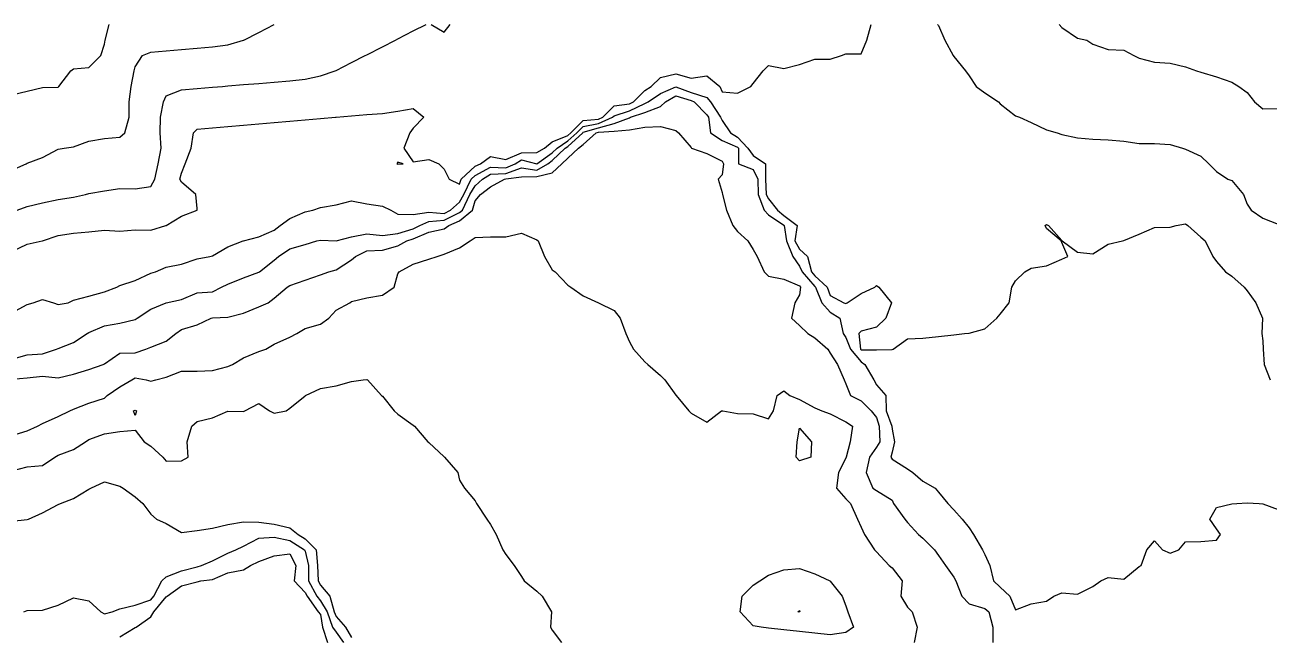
# Model space of a CAD drawing. Header units: metres. Extents: x 2681030 to 2681330, y 1246000 to 1246290.
# Drawn here: x 2681088.68 to 2681128.96, y 1246031.46 to 1246051.24 of the extents above; entities that cross this region are included whole.
import ezdxf

# ---------------------------------------------------------------- set-up
doc = ezdxf.new("R2010")
doc.units = ezdxf.units.M
doc.layers.add('BASIS_HOEHENLINIEN', color=8, linetype='Continuous')

msp = doc.modelspace()

# ---------------------------------------------------------------- linework, layer by layer
at = {"layer": 'BASIS_HOEHENLINIEN'}
for points in [[(2681088.25, 1246048.983, 444), (2681088.75, 1246049.093, 444), (2681089.25, 1246049.212, 444), (2681089.75, 1246049.222, 444), (2681089.776, 1246049.25, 444), (2681090.167, 1246049.75, 444), (2681090.25, 1246049.821, 444), (2681090.75, 1246049.863, 444), (2681091.13, 1246050.25, 444), (2681091.25, 1246050.619, 444), (2681091.277, 1246050.75, 444), (2681091.404, 1246051.25, 444)], [(2681088.25, 1246046.541, 444.5), (2681088.714, 1246046.75, 444.5), (2681088.75, 1246046.77, 444.5), (2681089.25, 1246046.953, 444.5), (2681089.75, 1246047.217, 444.5), (2681089.951, 1246047.25, 444.5), (2681090.25, 1246047.294, 444.5), (2681090.75, 1246047.481, 444.5), (2681091.25, 1246047.568, 444.5), (2681091.75, 1246047.611, 444.5), (2681091.908, 1246047.75, 444.5), (2681092.056, 1246048.25, 444.5), (2681092.048, 1246048.75, 444.5), (2681092.115, 1246049.25, 444.5), (2681092.219, 1246049.75, 444.5), (2681092.25, 1246049.885, 444.5), (2681092.48, 1246050.25, 444.5), (2681092.75, 1246050.362, 444.5), (2681093.25, 1246050.405, 444.5), (2681093.75, 1246050.447, 444.5), (2681094.25, 1246050.489, 444.5), (2681094.75, 1246050.531, 444.5), (2681095.25, 1246050.601, 444.5), (2681095.75, 1246050.744, 444.5), (2681095.765, 1246050.75, 444.5), (2681096.25, 1246050.998, 444.5), (2681096.741, 1246051.25, 444.5)], [(2681088.25, 1246043.909, 445.5), (2681088.75, 1246044.145, 445.5), (2681089.236, 1246044.25, 445.5), (2681089.25, 1246044.253, 445.5), (2681089.75, 1246044.426, 445.5), (2681090.25, 1246044.497, 445.5), (2681090.75, 1246044.544, 445.5), (2681091.25, 1246044.595, 445.5), (2681091.75, 1246044.562, 445.5), (2681092.25, 1246044.604, 445.5), (2681092.75, 1246044.601, 445.5), (2681093.241, 1246044.75, 445.5), (2681093.25, 1246044.753, 445.5), (2681093.75, 1246045.051, 445.5), (2681094.25, 1246045.246, 445.5), (2681094.257, 1246045.25, 445.5), (2681094.25, 1246045.3, 445.5), (2681094.212, 1246045.75, 445.5), (2681093.75, 1246046.152, 445.5), (2681093.688, 1246046.25, 445.5), (2681093.75, 1246046.447, 445.5), (2681093.868, 1246046.75, 445.5), (2681094.055, 1246047.25, 445.5), (2681094.134, 1246047.75, 445.5), (2681094.25, 1246047.871, 445.5), (2681094.75, 1246047.914, 445.5), (2681095.25, 1246047.956, 445.5), (2681095.75, 1246047.998, 445.5), (2681096.25, 1246048.04, 445.5), (2681096.75, 1246048.083, 445.5), (2681097.25, 1246048.125, 445.5), (2681097.75, 1246048.167, 445.5), (2681098.25, 1246048.209, 445.5), (2681098.73, 1246048.25, 445.5), (2681098.75, 1246048.252, 445.5), (2681099.25, 1246048.294, 445.5), (2681099.75, 1246048.336, 445.5), (2681100.25, 1246048.378, 445.5), (2681100.75, 1246048.454, 445.5), (2681101.25, 1246048.536, 445.5), (2681101.59, 1246048.25, 445.5), (2681101.25, 1246047.897, 445.5), (2681101.137, 1246047.75, 445.5), (2681100.946, 1246047.25, 445.5), (2681101.25, 1246046.812, 445.5), (2681101.75, 1246046.889, 445.5), (2681102.074, 1246046.75, 445.5), (2681102.25, 1246046.57, 445.5), (2681102.408, 1246046.25, 445.5), (2681102.75, 1246046.09, 445.5), (2681102.799, 1246046.25, 445.5), (2681103.25, 1246046.668, 445.5), (2681103.421, 1246046.75, 445.5), (2681103.75, 1246046.983, 445.5), (2681104.25, 1246046.889, 445.5), (2681104.75, 1246047.101, 445.5), (2681105.25, 1246047.111, 445.5), (2681105.501, 1246047.25, 445.5), (2681105.75, 1246047.453, 445.5), (2681106.25, 1246047.662, 445.5), (2681106.347, 1246047.75, 445.5), (2681106.75, 1246048.146, 445.5), (2681107.25, 1246048.19, 445.5), (2681107.386, 1246048.25, 445.5), (2681107.75, 1246048.622, 445.5), (2681108.25, 1246048.683, 445.5), (2681108.383, 1246048.75, 445.5), (2681108.75, 1246049.121, 445.5), (2681108.949, 1246049.25, 445.5), (2681109.25, 1246049.542, 445.5), (2681109.75, 1246049.655, 445.5), (2681110.25, 1246049.522, 445.5), (2681110.75, 1246049.594, 445.5), (2681111.176, 1246049.25, 445.5), (2681111.25, 1246049.08, 445.5), (2681111.75, 1246049.029, 445.5), (2681112.176, 1246049.25, 445.5), (2681112.25, 1246049.345, 445.5), (2681112.573, 1246049.75, 445.5), (2681112.75, 1246049.932, 445.5), (2681113.25, 1246049.834, 445.5), (2681113.75, 1246049.954, 445.5), (2681114.25, 1246050.129, 445.5), (2681114.75, 1246050.129, 445.5), (2681115.117, 1246050.25, 445.5), (2681115.25, 1246050.307, 445.5), (2681115.75, 1246050.309, 445.5), (2681115.93, 1246050.75, 445.5), (2681116.078, 1246051.25, 445.5)], [(2681088.427, 1246045.25, 445), (2681088.75, 1246045.368, 445), (2681089.25, 1246045.482, 445), (2681089.75, 1246045.585, 445), (2681090.25, 1246045.662, 445), (2681090.633, 1246045.75, 445), (2681090.75, 1246045.785, 445), (2681091.25, 1246045.868, 445), (2681091.75, 1246045.947, 445), (2681092.25, 1246045.938, 445), (2681092.75, 1246046.008, 445), (2681092.886, 1246046.25, 445), (2681092.993, 1246046.75, 445), (2681093.093, 1246047.25, 445), (2681093.055, 1246047.75, 445), (2681093.069, 1246048.25, 445), (2681093.16, 1246048.75, 445), (2681093.25, 1246048.949, 445), (2681093.75, 1246049.138, 445), (2681094.25, 1246049.18, 445), (2681094.75, 1246049.223, 445), (2681095.075, 1246049.25, 445), (2681095.25, 1246049.265, 445), (2681095.75, 1246049.307, 445), (2681096.25, 1246049.349, 445), (2681096.75, 1246049.392, 445), (2681097.25, 1246049.434, 445), (2681097.75, 1246049.483, 445), (2681098.25, 1246049.59, 445), (2681098.722, 1246049.75, 445), (2681098.75, 1246049.765, 445), (2681099.25, 1246050.021, 445), (2681099.697, 1246050.25, 445), (2681099.75, 1246050.277, 445), (2681100.25, 1246050.533, 445), (2681100.673, 1246050.75, 445), (2681100.75, 1246050.79, 445), (2681101.25, 1246051.046, 445), (2681101.665, 1246051.25, 445)], [(2681101.829, 1246051.25, 445), (2681102.25, 1246051.01, 445), (2681102.441, 1246051.25, 445)], [(2681118.22, 1246051.25, 445.5), (2681118.25, 1246051.221, 445.5), (2681118.458, 1246050.75, 445.5), (2681118.73, 1246050.25, 445.5), (2681118.75, 1246050.223, 445.5), (2681119.133, 1246049.75, 445.5), (2681119.25, 1246049.593, 445.5), (2681119.473, 1246049.25, 445.5), (2681119.75, 1246049.047, 445.5), (2681120.198, 1246048.75, 445.5), (2681120.25, 1246048.688, 445.5), (2681120.75, 1246048.298, 445.5), (2681120.874, 1246048.25, 445.5), (2681121.25, 1246048.083, 445.5), (2681121.75, 1246047.848, 445.5), (2681122.095, 1246047.75, 445.5), (2681122.25, 1246047.698, 445.5), (2681122.75, 1246047.583, 445.5), (2681123.25, 1246047.545, 445.5), (2681123.75, 1246047.524, 445.5), (2681124.25, 1246047.476, 445.5), (2681124.75, 1246047.402, 445.5), (2681125.25, 1246047.4, 445.5), (2681125.75, 1246047.367, 445.5), (2681126.15, 1246047.25, 445.5), (2681126.25, 1246047.22, 445.5), (2681126.75, 1246046.992, 445.5), (2681127.01, 1246046.75, 445.5), (2681127.25, 1246046.498, 445.5), (2681127.622, 1246046.25, 445.5), (2681127.75, 1246046.209, 445.5), (2681128.133, 1246045.75, 445.5), (2681128.25, 1246045.434, 445.5), (2681128.372, 1246045.25, 445.5), (2681128.75, 1246044.981, 445.5), (2681129.25, 1246044.79, 445.5)], [(2681122.161, 1246051.25, 445), (2681122.25, 1246051.158, 445), (2681122.75, 1246050.815, 445), (2681123.059, 1246050.75, 445), (2681123.25, 1246050.622, 445), (2681123.75, 1246050.447, 445), (2681124.25, 1246050.418, 445), (2681124.575, 1246050.25, 445), (2681124.75, 1246050.167, 445), (2681125.25, 1246050.032, 445), (2681125.75, 1246050.004, 445), (2681126.25, 1246049.887, 445), (2681126.604, 1246049.75, 445), (2681126.75, 1246049.713, 445), (2681127.25, 1246049.564, 445), (2681127.75, 1246049.383, 445), (2681127.973, 1246049.25, 445), (2681128.25, 1246049.049, 445), (2681128.487, 1246048.75, 445), (2681128.75, 1246048.52, 445), (2681129.25, 1246048.531, 445)], [(2681088.25, 1246041.919, 446), (2681088.75, 1246042.195, 446), (2681088.941, 1246042.25, 446), (2681089.25, 1246042.349, 446), (2681089.597, 1246042.25, 446), (2681089.75, 1246042.196, 446), (2681090.076, 1246042.25, 446), (2681090.25, 1246042.335, 446), (2681090.75, 1246042.466, 446), (2681091.25, 1246042.605, 446), (2681091.658, 1246042.75, 446), (2681091.75, 1246042.806, 446), (2681092.25, 1246042.974, 446), (2681092.75, 1246043.201, 446), (2681092.902, 1246043.25, 446), (2681093.25, 1246043.403, 446), (2681093.75, 1246043.493, 446), (2681094.25, 1246043.665, 446), (2681094.662, 1246043.75, 446), (2681094.75, 1246043.771, 446), (2681095.25, 1246044.059, 446), (2681095.743, 1246044.25, 446), (2681095.75, 1246044.253, 446), (2681096.25, 1246044.386, 446), (2681096.75, 1246044.594, 446), (2681096.945, 1246044.75, 446), (2681097.25, 1246044.979, 446), (2681097.75, 1246045.191, 446), (2681097.998, 1246045.25, 446), (2681098.25, 1246045.332, 446), (2681098.75, 1246045.417, 446), (2681099.25, 1246045.542, 446), (2681099.75, 1246045.448, 446), (2681100.25, 1246045.376, 446), (2681100.525, 1246045.25, 446), (2681100.75, 1246045.117, 446), (2681101.25, 1246045.107, 446), (2681101.75, 1246045.176, 446), (2681102.25, 1246045.14, 446), (2681102.458, 1246045.25, 446), (2681102.75, 1246045.505, 446), (2681102.885, 1246045.75, 446), (2681103.123, 1246046.25, 446), (2681103.25, 1246046.368, 446), (2681103.75, 1246046.64, 446), (2681104.25, 1246046.616, 446), (2681104.546, 1246046.75, 446), (2681104.75, 1246046.869, 446), (2681105.246, 1246046.75, 446), (2681105.25, 1246046.749, 446), (2681105.251, 1246046.75, 446), (2681105.75, 1246047.098, 446), (2681105.909, 1246047.25, 446), (2681106.25, 1246047.485, 446), (2681106.541, 1246047.75, 446), (2681106.75, 1246047.955, 446), (2681107.25, 1246048.051, 446), (2681107.702, 1246048.25, 446), (2681107.75, 1246048.299, 446), (2681108.25, 1246048.462, 446), (2681108.75, 1246048.701, 446), (2681108.854, 1246048.75, 446), (2681109.25, 1246049.016, 446), (2681109.75, 1246049.233, 446), (2681110.25, 1246049.049, 446), (2681110.75, 1246048.893, 446), (2681110.873, 1246048.75, 446), (2681111.195, 1246048.25, 446), (2681111.25, 1246048.144, 446), (2681111.52, 1246047.75, 446), (2681111.75, 1246047.605, 446), (2681112.081, 1246047.25, 446), (2681112.25, 1246047.012, 446), (2681112.649, 1246046.75, 446), (2681112.657, 1246046.25, 446), (2681112.675, 1246045.75, 446), (2681112.75, 1246045.609, 446), (2681113.038, 1246045.25, 446), (2681113.25, 1246045.076, 446), (2681113.678, 1246044.75, 446), (2681113.6, 1246044.25, 446), (2681113.75, 1246043.982, 446), (2681114.013, 1246043.75, 446), (2681114.137, 1246043.25, 446), (2681114.25, 1246043.118, 446), (2681114.648, 1246042.75, 446), (2681114.75, 1246042.483, 446), (2681115.184, 1246042.25, 446), (2681115.25, 1246042.226, 446), (2681115.293, 1246042.25, 446), (2681115.75, 1246042.552, 446), (2681116.194, 1246042.75, 446), (2681116.25, 1246042.804, 446), (2681116.324, 1246042.75, 446), (2681116.737, 1246042.25, 446), (2681116.55, 1246041.75, 446), (2681116.25, 1246041.459, 446), (2681115.75, 1246041.33, 446), (2681115.678, 1246041.25, 446), (2681115.725, 1246040.75, 446), (2681115.75, 1246040.721, 446), (2681116.25, 1246040.722, 446), (2681116.75, 1246040.735, 446), (2681116.783, 1246040.75, 446), (2681117.25, 1246041.085, 446), (2681117.75, 1246041.098, 446), (2681118.25, 1246041.154, 446), (2681118.75, 1246041.206, 446), (2681119.091, 1246041.25, 446), (2681119.25, 1246041.265, 446), (2681119.75, 1246041.408, 446), (2681120.137, 1246041.75, 446), (2681120.25, 1246041.884, 446), (2681120.542, 1246042.25, 446), (2681120.628, 1246042.75, 446), (2681120.75, 1246042.953, 446), (2681121.053, 1246043.25, 446), (2681121.25, 1246043.365, 446), (2681121.75, 1246043.446, 446), (2681122.25, 1246043.664, 446), (2681122.436, 1246043.75, 446), (2681122.25, 1246044.201, 446), (2681122.228, 1246044.25, 446), (2681121.75, 1246044.655, 446), (2681121.709, 1246044.75, 446), (2681121.75, 1246044.786, 446), (2681121.817, 1246044.75, 446), (2681122.25, 1246044.265, 446), (2681122.261, 1246044.25, 446), (2681122.75, 1246043.883, 446), (2681123.25, 1246043.832, 446), (2681123.75, 1246044.147, 446), (2681124.209, 1246044.25, 446), (2681124.25, 1246044.26, 446), (2681124.75, 1246044.468, 446), (2681125.25, 1246044.682, 446), (2681125.75, 1246044.691, 446), (2681125.95, 1246044.75, 446), (2681126.25, 1246044.808, 446), (2681126.324, 1246044.75, 446), (2681126.75, 1246044.367, 446), (2681126.887, 1246044.25, 446), (2681127.137, 1246043.75, 446), (2681127.25, 1246043.585, 446), (2681127.542, 1246043.25, 446), (2681127.75, 1246043.113, 446), (2681128.151, 1246042.75, 446), (2681128.25, 1246042.639, 446), (2681128.522, 1246042.25, 446), (2681128.743, 1246041.75, 446), (2681128.726, 1246041.25, 446), (2681128.75, 1246041.013, 446), (2681128.767, 1246040.75, 446), (2681128.802, 1246040.25, 446), (2681128.996, 1246039.75, 446)], [(2681088.25, 1246040.428, 446.5), (2681088.75, 1246040.564, 446.5), (2681089.25, 1246040.601, 446.5), (2681089.695, 1246040.75, 446.5), (2681089.75, 1246040.768, 446.5), (2681090.25, 1246040.959, 446.5), (2681090.697, 1246041.25, 446.5), (2681090.75, 1246041.285, 446.5), (2681091.25, 1246041.505, 446.5), (2681091.75, 1246041.59, 446.5), (2681092.25, 1246041.712, 446.5), (2681092.307, 1246041.75, 446.5), (2681092.75, 1246042.038, 446.5), (2681093.246, 1246042.25, 446.5), (2681093.25, 1246042.251, 446.5), (2681093.75, 1246042.353, 446.5), (2681094.25, 1246042.574, 446.5), (2681094.75, 1246042.602, 446.5), (2681095.038, 1246042.75, 446.5), (2681095.25, 1246042.853, 446.5), (2681095.75, 1246043.06, 446.5), (2681096.25, 1246043.237, 446.5), (2681096.271, 1246043.25, 446.5), (2681096.75, 1246043.629, 446.5), (2681096.883, 1246043.75, 446.5), (2681097.25, 1246043.992, 446.5), (2681097.75, 1246044.134, 446.5), (2681098.124, 1246044.25, 446.5), (2681098.25, 1246044.271, 446.5), (2681098.75, 1246044.252, 446.5), (2681099.25, 1246044.384, 446.5), (2681099.75, 1246044.479, 446.5), (2681100.25, 1246044.422, 446.5), (2681100.75, 1246044.488, 446.5), (2681101.25, 1246044.638, 446.5), (2681101.467, 1246044.75, 446.5), (2681101.75, 1246044.883, 446.5), (2681102.25, 1246044.921, 446.5), (2681102.75, 1246045.169, 446.5), (2681102.845, 1246045.25, 446.5), (2681103.085, 1246045.75, 446.5), (2681103.25, 1246046.038, 446.5), (2681103.486, 1246046.25, 446.5), (2681103.75, 1246046.408, 446.5), (2681104.25, 1246046.436, 446.5), (2681104.75, 1246046.612, 446.5), (2681105.25, 1246046.54, 446.5), (2681105.603, 1246046.75, 446.5), (2681105.75, 1246046.852, 446.5), (2681106.166, 1246047.25, 446.5), (2681106.25, 1246047.308, 446.5), (2681106.735, 1246047.75, 446.5), (2681106.75, 1246047.765, 446.5), (2681107.25, 1246047.912, 446.5), (2681107.75, 1246048.046, 446.5), (2681108.25, 1246048.234, 446.5), (2681108.284, 1246048.25, 446.5), (2681108.75, 1246048.411, 446.5), (2681109.25, 1246048.599, 446.5), (2681109.419, 1246048.75, 446.5), (2681109.75, 1246048.95, 446.5), (2681110.25, 1246048.793, 446.5), (2681110.347, 1246048.75, 446.5), (2681110.75, 1246048.335, 446.5), (2681110.806, 1246048.25, 446.5), (2681110.868, 1246047.75, 446.5), (2681111.25, 1246047.505, 446.5), (2681111.75, 1246047.285, 446.5), (2681111.783, 1246047.25, 446.5), (2681111.774, 1246046.75, 446.5), (2681112.25, 1246046.556, 446.5), (2681112.401, 1246046.25, 446.5), (2681112.419, 1246045.75, 446.5), (2681112.609, 1246045.25, 446.5), (2681112.75, 1246045.096, 446.5), (2681113.25, 1246044.756, 446.5), (2681113.258, 1246044.75, 446.5), (2681113.329, 1246044.25, 446.5), (2681113.535, 1246043.75, 446.5), (2681113.75, 1246043.432, 446.5), (2681113.839, 1246043.25, 446.5), (2681114.25, 1246042.772, 446.5), (2681114.274, 1246042.75, 446.5), (2681114.48, 1246042.25, 446.5), (2681114.75, 1246041.942, 446.5), (2681115.059, 1246041.75, 446.5), (2681115.172, 1246041.25, 446.5), (2681115.25, 1246041.129, 446.5), (2681115.401, 1246040.75, 446.5), (2681115.75, 1246040.339, 446.5), (2681115.87, 1246040.25, 446.5), (2681116.16, 1246039.75, 446.5), (2681116.25, 1246039.596, 446.5), (2681116.549, 1246039.25, 446.5), (2681116.557, 1246038.75, 446.5), (2681116.74, 1246038.25, 446.5), (2681116.75, 1246038.159, 446.5), (2681116.832, 1246037.75, 446.5), (2681116.75, 1246037.416, 446.5), (2681116.706, 1246037.25, 446.5), (2681116.75, 1246037.186, 446.5), (2681117.25, 1246036.873, 446.5), (2681117.423, 1246036.75, 446.5), (2681117.75, 1246036.474, 446.5), (2681118.145, 1246036.25, 446.5), (2681118.25, 1246036.123, 446.5), (2681118.558, 1246035.75, 446.5), (2681118.75, 1246035.548, 446.5), (2681119.024, 1246035.25, 446.5), (2681119.25, 1246034.965, 446.5), (2681119.391, 1246034.75, 446.5), (2681119.673, 1246034.25, 446.5), (2681119.75, 1246034.103, 446.5), (2681119.92, 1246033.75, 446.5), (2681120.032, 1246033.25, 446.5), (2681120.25, 1246033.048, 446.5), (2681120.567, 1246032.75, 446.5), (2681120.75, 1246032.314, 446.5), (2681121.25, 1246032.506, 446.5), (2681121.75, 1246032.594, 446.5), (2681121.985, 1246032.75, 446.5), (2681122.25, 1246032.866, 446.5), (2681122.75, 1246032.822, 446.5), (2681123.25, 1246033.068, 446.5), (2681123.507, 1246033.25, 446.5), (2681123.75, 1246033.359, 446.5), (2681124.25, 1246033.3, 446.5), (2681124.75, 1246033.718, 446.5), (2681124.811, 1246033.75, 446.5), (2681125.003, 1246034.25, 446.5), (2681125.25, 1246034.543, 446.5), (2681125.501, 1246034.25, 446.5), (2681125.75, 1246034.146, 446.5), (2681126.032, 1246034.25, 446.5), (2681126.25, 1246034.507, 446.5), (2681126.75, 1246034.522, 446.5), (2681127.25, 1246034.57, 446.5), (2681127.378, 1246034.75, 446.5), (2681127.25, 1246034.932, 446.5), (2681127.041, 1246035.25, 446.5), (2681127.25, 1246035.62, 446.5), (2681127.75, 1246035.736, 446.5), (2681127.912, 1246035.75, 446.5), (2681128.25, 1246035.778, 446.5), (2681128.631, 1246035.75, 446.5), (2681128.75, 1246035.736, 446.5), (2681129.25, 1246035.555, 446.5)], [(2681088.25, 1246039.781, 447), (2681088.75, 1246039.816, 447), (2681089.25, 1246039.871, 447), (2681089.75, 1246039.816, 447), (2681090.25, 1246039.935, 447), (2681090.75, 1246040.094, 447), (2681091.207, 1246040.25, 447), (2681091.25, 1246040.273, 447), (2681091.75, 1246040.62, 447), (2681092.25, 1246040.632, 447), (2681092.591, 1246040.75, 447), (2681092.75, 1246040.812, 447), (2681093.25, 1246041.004, 447), (2681093.565, 1246041.25, 447), (2681093.75, 1246041.386, 447), (2681094.25, 1246041.533, 447), (2681094.704, 1246041.75, 447), (2681094.75, 1246041.766, 447), (2681095.25, 1246041.78, 447), (2681095.75, 1246041.914, 447), (2681096.25, 1246042.122, 447), (2681096.548, 1246042.25, 447), (2681096.75, 1246042.398, 447), (2681097.162, 1246042.75, 447), (2681097.25, 1246042.812, 447), (2681097.75, 1246042.984, 447), (2681098.25, 1246043.151, 447), (2681098.518, 1246043.25, 447), (2681098.75, 1246043.317, 447), (2681099.25, 1246043.638, 447), (2681099.384, 1246043.75, 447), (2681099.75, 1246043.931, 447), (2681100.25, 1246043.949, 447), (2681100.75, 1246044.086, 447), (2681101.046, 1246044.25, 447), (2681101.25, 1246044.319, 447), (2681101.75, 1246044.528, 447), (2681102.25, 1246044.64, 447), (2681102.397, 1246044.75, 447), (2681102.75, 1246044.895, 447), (2681103.166, 1246045.25, 447), (2681103.25, 1246045.55, 447), (2681103.428, 1246045.75, 447), (2681103.75, 1246045.999, 447), (2681104.2, 1246046.25, 447), (2681104.25, 1246046.256, 447), (2681104.75, 1246046.328, 447), (2681105.25, 1246046.331, 447), (2681105.75, 1246046.458, 447), (2681106.054, 1246046.75, 447), (2681106.25, 1246046.93, 447), (2681106.596, 1246047.25, 447), (2681106.75, 1246047.372, 447), (2681107.175, 1246047.75, 447), (2681107.25, 1246047.773, 447), (2681107.75, 1246047.806, 447), (2681108.25, 1246047.841, 447), (2681108.75, 1246047.935, 447), (2681109.25, 1246047.955, 447), (2681109.75, 1246047.823, 447), (2681109.834, 1246047.75, 447), (2681110.25, 1246047.27, 447), (2681110.261, 1246047.25, 447), (2681110.75, 1246047.076, 447), (2681111.25, 1246046.826, 447), (2681111.293, 1246046.75, 447), (2681111.25, 1246046.391, 447), (2681111.122, 1246046.25, 447), (2681111.25, 1246045.813, 447), (2681111.265, 1246045.75, 447), (2681111.391, 1246045.25, 447), (2681111.595, 1246044.75, 447), (2681111.75, 1246044.556, 447), (2681112.079, 1246044.25, 447), (2681112.25, 1246043.977, 447), (2681112.385, 1246043.75, 447), (2681112.606, 1246043.25, 447), (2681112.75, 1246043.108, 447), (2681113.25, 1246043.007, 447), (2681113.75, 1246042.795, 447), (2681113.785, 1246042.75, 447), (2681113.75, 1246042.506, 447), (2681113.603, 1246042.25, 447), (2681113.493, 1246041.75, 447), (2681113.75, 1246041.515, 447), (2681114.022, 1246041.25, 447), (2681114.25, 1246041.112, 447), (2681114.671, 1246040.75, 447), (2681114.75, 1246040.616, 447), (2681114.986, 1246040.25, 447), (2681115.202, 1246039.75, 447), (2681115.25, 1246039.623, 447), (2681115.405, 1246039.25, 447), (2681115.75, 1246039.074, 447), (2681116.075, 1246038.75, 447), (2681116.25, 1246038.533, 447), (2681116.337, 1246038.25, 447), (2681116.349, 1246037.75, 447), (2681116.25, 1246037.571, 447), (2681116.02, 1246037.25, 447), (2681115.911, 1246036.75, 447), (2681116.123, 1246036.25, 447), (2681116.25, 1246036.171, 447), (2681116.75, 1246035.86, 447), (2681116.794, 1246035.75, 447), (2681117.162, 1246035.25, 447), (2681117.25, 1246035.137, 447), (2681117.605, 1246034.75, 447), (2681117.75, 1246034.625, 447), (2681118.119, 1246034.25, 447), (2681118.25, 1246034.073, 447), (2681118.479, 1246033.75, 447), (2681118.75, 1246033.367, 447), (2681118.82, 1246033.25, 447), (2681119.005, 1246032.75, 447), (2681119.25, 1246032.51, 447), (2681119.75, 1246032.352, 447), (2681119.884, 1246032.25, 447), (2681120.011, 1246031.75, 447), (2681120.013, 1246031.25, 447)], [(2681100.75, 1246046.732, 445.5), (2681100.92, 1246046.75, 445.5), (2681100.75, 1246046.801, 445.5), (2681100.719, 1246046.75, 445.5), (2681100.75, 1246046.732, 445.5)], [(2681088.25, 1246037.955, 447.5), (2681088.75, 1246038.102, 447.5), (2681089.079, 1246038.25, 447.5), (2681089.25, 1246038.339, 447.5), (2681089.75, 1246038.567, 447.5), (2681090.126, 1246038.75, 447.5), (2681090.25, 1246038.806, 447.5), (2681090.75, 1246039.001, 447.5), (2681091.25, 1246039.158, 447.5), (2681091.339, 1246039.25, 447.5), (2681091.75, 1246039.532, 447.5), (2681092.14, 1246039.75, 447.5), (2681092.25, 1246039.814, 447.5), (2681092.605, 1246039.75, 447.5), (2681092.75, 1246039.708, 447.5), (2681092.919, 1246039.75, 447.5), (2681093.25, 1246039.844, 447.5), (2681093.75, 1246040.03, 447.5), (2681094.25, 1246040.03, 447.5), (2681094.75, 1246040.054, 447.5), (2681095.25, 1246040.191, 447.5), (2681095.394, 1246040.25, 447.5), (2681095.75, 1246040.463, 447.5), (2681096.25, 1246040.676, 447.5), (2681096.473, 1246040.75, 447.5), (2681096.75, 1246040.904, 447.5), (2681097.25, 1246041.136, 447.5), (2681097.479, 1246041.25, 447.5), (2681097.75, 1246041.412, 447.5), (2681098.25, 1246041.558, 447.5), (2681098.515, 1246041.75, 447.5), (2681098.75, 1246042.004, 447.5), (2681099.191, 1246042.25, 447.5), (2681099.25, 1246042.288, 447.5), (2681099.75, 1246042.413, 447.5), (2681100.25, 1246042.495, 447.5), (2681100.63, 1246042.75, 447.5), (2681100.75, 1246043.189, 447.5), (2681100.792, 1246043.25, 447.5), (2681101.25, 1246043.496, 447.5), (2681101.75, 1246043.663, 447.5), (2681102.026, 1246043.75, 447.5), (2681102.25, 1246043.819, 447.5), (2681102.75, 1246044.023, 447.5), (2681103.089, 1246044.25, 447.5), (2681103.25, 1246044.363, 447.5), (2681103.75, 1246044.381, 447.5), (2681104.25, 1246044.38, 447.5), (2681104.75, 1246044.498, 447.5), (2681105.25, 1246044.284, 447.5), (2681105.297, 1246044.25, 447.5), (2681105.493, 1246043.75, 447.5), (2681105.75, 1246043.314, 447.5), (2681105.843, 1246043.25, 447.5), (2681106.25, 1246042.821, 447.5), (2681106.352, 1246042.75, 447.5), (2681106.75, 1246042.476, 447.5), (2681107.25, 1246042.251, 447.5), (2681107.251, 1246042.25, 447.5), (2681107.75, 1246041.997, 447.5), (2681107.95, 1246041.75, 447.5), (2681108.135, 1246041.25, 447.5), (2681108.25, 1246040.98, 447.5), (2681108.383, 1246040.75, 447.5), (2681108.75, 1246040.34, 447.5), (2681108.841, 1246040.25, 447.5), (2681109.25, 1246039.899, 447.5), (2681109.391, 1246039.75, 447.5), (2681109.75, 1246039.255, 447.5), (2681109.764, 1246039.25, 447.5), (2681110.176, 1246038.75, 447.5), (2681110.25, 1246038.671, 447.5), (2681110.75, 1246038.381, 447.5), (2681111.232, 1246038.75, 447.5), (2681111.25, 1246038.755, 447.5), (2681111.275, 1246038.75, 447.5), (2681111.75, 1246038.666, 447.5), (2681112.25, 1246038.659, 447.5), (2681112.75, 1246038.487, 447.5), (2681112.912, 1246038.75, 447.5), (2681113.034, 1246039.25, 447.5), (2681113.25, 1246039.403, 447.5), (2681113.436, 1246039.25, 447.5), (2681113.75, 1246039.113, 447.5), (2681114.25, 1246038.85, 447.5), (2681114.479, 1246038.75, 447.5), (2681114.75, 1246038.652, 447.5), (2681115.25, 1246038.392, 447.5), (2681115.469, 1246038.25, 447.5), (2681115.394, 1246037.75, 447.5), (2681115.267, 1246037.25, 447.5), (2681115.25, 1246037.221, 447.5), (2681115.014, 1246036.75, 447.5), (2681114.955, 1246036.25, 447.5), (2681115.25, 1246035.907, 447.5), (2681115.403, 1246035.75, 447.5), (2681115.629, 1246035.25, 447.5), (2681115.75, 1246034.984, 447.5), (2681115.857, 1246034.75, 447.5), (2681116.183, 1246034.25, 447.5), (2681116.25, 1246034.187, 447.5), (2681116.656, 1246033.75, 447.5), (2681116.75, 1246033.674, 447.5), (2681117.078, 1246033.25, 447.5), (2681117.038, 1246032.75, 447.5), (2681117.25, 1246032.395, 447.5), (2681117.398, 1246032.25, 447.5), (2681117.559, 1246031.75, 447.5), (2681117.469, 1246031.25, 447.5)], [(2681088.25, 1246036.81, 448), (2681088.75, 1246036.934, 448), (2681089.25, 1246036.987, 448), (2681089.648, 1246037.25, 448), (2681089.75, 1246037.313, 448), (2681090.25, 1246037.498, 448), (2681090.639, 1246037.75, 448), (2681090.75, 1246037.821, 448), (2681091.25, 1246038.007, 448), (2681091.75, 1246038.077, 448), (2681092.25, 1246038.126, 448), (2681092.541, 1246037.75, 448), (2681092.75, 1246037.609, 448), (2681093.142, 1246037.25, 448), (2681093.25, 1246037.124, 448), (2681093.75, 1246037.129, 448), (2681093.959, 1246037.25, 448), (2681093.935, 1246037.75, 448), (2681094.085, 1246038.25, 448), (2681094.25, 1246038.41, 448), (2681094.75, 1246038.521, 448), (2681095.25, 1246038.74, 448), (2681095.75, 1246038.733, 448), (2681095.794, 1246038.75, 448), (2681096.25, 1246038.992, 448), (2681096.596, 1246038.75, 448), (2681096.75, 1246038.673, 448), (2681097.132, 1246038.75, 448), (2681097.25, 1246038.834, 448), (2681097.75, 1246039.236, 448), (2681097.766, 1246039.25, 448), (2681098.25, 1246039.471, 448), (2681098.75, 1246039.56, 448), (2681099.25, 1246039.698, 448), (2681099.631, 1246039.75, 448), (2681099.75, 1246039.761, 448), (2681099.765, 1246039.75, 448), (2681100.223, 1246039.25, 448), (2681100.25, 1246039.222, 448), (2681100.628, 1246038.75, 448), (2681100.75, 1246038.64, 448), (2681101.25, 1246038.284, 448), (2681101.293, 1246038.25, 448), (2681101.722, 1246037.75, 448), (2681101.75, 1246037.725, 448), (2681102.25, 1246037.259, 448), (2681102.256, 1246037.25, 448), (2681102.688, 1246036.75, 448), (2681102.75, 1246036.511, 448), (2681102.905, 1246036.25, 448), (2681103.25, 1246035.836, 448), (2681103.298, 1246035.75, 448), (2681103.629, 1246035.25, 448), (2681103.75, 1246035.071, 448), (2681103.931, 1246034.75, 448), (2681104.151, 1246034.25, 448), (2681104.25, 1246034.102, 448), (2681104.52, 1246033.75, 448), (2681104.75, 1246033.394, 448), (2681104.836, 1246033.25, 448), (2681105.25, 1246032.911, 448), (2681105.422, 1246032.75, 448), (2681105.726, 1246032.25, 448), (2681105.695, 1246031.75, 448), (2681105.75, 1246031.658, 448), (2681106.053, 1246031.25, 448)], [(2681092.287, 1246038.75, 448), (2681092.25, 1246038.598, 448), (2681092.189, 1246038.75, 448), (2681092.25, 1246038.778, 448), (2681092.287, 1246038.75, 448)], [(2681114.116, 1246037.25, 448), (2681113.75, 1246037.137, 448), (2681113.645, 1246037.25, 448), (2681113.681, 1246037.75, 448), (2681113.75, 1246038.186, 448), (2681114.137, 1246037.75, 448), (2681114.116, 1246037.25, 448)], [(2681088.25, 1246035.181, 448.5), (2681088.75, 1246035.234, 448.5), (2681088.795, 1246035.25, 448.5), (2681089.25, 1246035.449, 448.5), (2681089.75, 1246035.719, 448.5), (2681089.832, 1246035.75, 448.5), (2681090.25, 1246035.914, 448.5), (2681090.75, 1246036.211, 448.5), (2681090.814, 1246036.25, 448.5), (2681091.25, 1246036.448, 448.5), (2681091.75, 1246036.31, 448.5), (2681091.859, 1246036.25, 448.5), (2681092.25, 1246035.97, 448.5), (2681092.497, 1246035.75, 448.5), (2681092.75, 1246035.405, 448.5), (2681092.935, 1246035.25, 448.5), (2681093.25, 1246035.107, 448.5), (2681093.75, 1246034.811, 448.5), (2681094.25, 1246034.877, 448.5), (2681094.75, 1246034.956, 448.5), (2681095.25, 1246035.075, 448.5), (2681095.75, 1246035.155, 448.5), (2681096.25, 1246035.146, 448.5), (2681096.75, 1246035.086, 448.5), (2681097.25, 1246034.97, 448.5), (2681097.519, 1246034.75, 448.5), (2681097.75, 1246034.613, 448.5), (2681098.109, 1246034.25, 448.5), (2681098.152, 1246033.75, 448.5), (2681098.172, 1246033.25, 448.5), (2681098.25, 1246033.105, 448.5), (2681098.546, 1246032.75, 448.5), (2681098.686, 1246032.25, 448.5), (2681098.75, 1246032.095, 448.5), (2681099.058, 1246031.75, 448.5), (2681099.25, 1246031.416, 448.5)], [(2681088.637, 1246032.25, 449), (2681088.75, 1246032.287, 449), (2681089.25, 1246032.298, 449), (2681089.75, 1246032.464, 449), (2681090.25, 1246032.697, 449), (2681090.75, 1246032.604, 449), (2681091.135, 1246032.25, 449), (2681091.25, 1246032.18, 449), (2681091.507, 1246032.25, 449), (2681091.75, 1246032.339, 449), (2681092.25, 1246032.461, 449), (2681092.75, 1246032.636, 449), (2681092.852, 1246032.75, 449), (2681093.112, 1246033.25, 449), (2681093.25, 1246033.375, 449), (2681093.75, 1246033.578, 449), (2681094.25, 1246033.707, 449), (2681094.395, 1246033.75, 449), (2681094.75, 1246033.894, 449), (2681095.25, 1246034.142, 449), (2681095.507, 1246034.25, 449), (2681095.75, 1246034.376, 449), (2681096.25, 1246034.627, 449), (2681096.75, 1246034.659, 449), (2681097.25, 1246034.551, 449), (2681097.732, 1246034.25, 449), (2681097.75, 1246034.211, 449), (2681097.859, 1246033.75, 449), (2681097.858, 1246033.25, 449), (2681098.127, 1246032.75, 449), (2681098.25, 1246032.603, 449), (2681098.463, 1246032.25, 449), (2681098.634, 1246031.75, 449), (2681098.75, 1246031.586, 449), (2681098.989, 1246031.25, 449)], [(2681091.75, 1246031.434, 449.5), (2681092.25, 1246031.736, 449.5), (2681092.275, 1246031.75, 449.5), (2681092.75, 1246032.086, 449.5), (2681092.847, 1246032.25, 449.5), (2681093.25, 1246032.732, 449.5), (2681093.281, 1246032.75, 449.5), (2681093.75, 1246033.084, 449.5), (2681094.25, 1246033.221, 449.5), (2681094.372, 1246033.25, 449.5), (2681094.75, 1246033.292, 449.5), (2681095.25, 1246033.508, 449.5), (2681095.75, 1246033.604, 449.5), (2681095.985, 1246033.75, 449.5), (2681096.25, 1246033.876, 449.5), (2681096.75, 1246034.06, 449.5), (2681097.25, 1246034.123, 449.5), (2681097.444, 1246033.75, 449.5), (2681097.392, 1246033.25, 449.5), (2681097.75, 1246032.873, 449.5), (2681097.816, 1246032.75, 449.5), (2681098.172, 1246032.25, 449.5), (2681098.25, 1246032.155, 449.5), (2681098.309, 1246031.75, 449.5), (2681098.472, 1246031.25, 449.5)], [(2681115.499, 1246031.75, 448), (2681115.25, 1246031.579, 448), (2681114.75, 1246031.5, 448), (2681114.25, 1246031.556, 448), (2681113.75, 1246031.612, 448), (2681113.25, 1246031.668, 448), (2681112.75, 1246031.723, 448), (2681112.512, 1246031.75, 448), (2681112.25, 1246031.791, 448), (2681111.831, 1246032.25, 448), (2681111.895, 1246032.75, 448), (2681112.25, 1246033.106, 448), (2681112.473, 1246033.25, 448), (2681112.75, 1246033.437, 448), (2681113.25, 1246033.605, 448), (2681113.75, 1246033.653, 448), (2681114.25, 1246033.476, 448), (2681114.736, 1246033.25, 448), (2681114.75, 1246033.235, 448), (2681115.132, 1246032.75, 448), (2681115.25, 1246032.439, 448), (2681115.322, 1246032.25, 448), (2681115.499, 1246031.75, 448)], [(2681113.766, 1246032.25, 448.5), (2681113.75, 1246032.244, 448.5), (2681113.695, 1246032.25, 448.5), (2681113.75, 1246032.293, 448.5), (2681113.766, 1246032.25, 448.5)]]:
    msp.add_polyline3d(points, dxfattribs=at)

doc.saveas('drawing.dxf')
